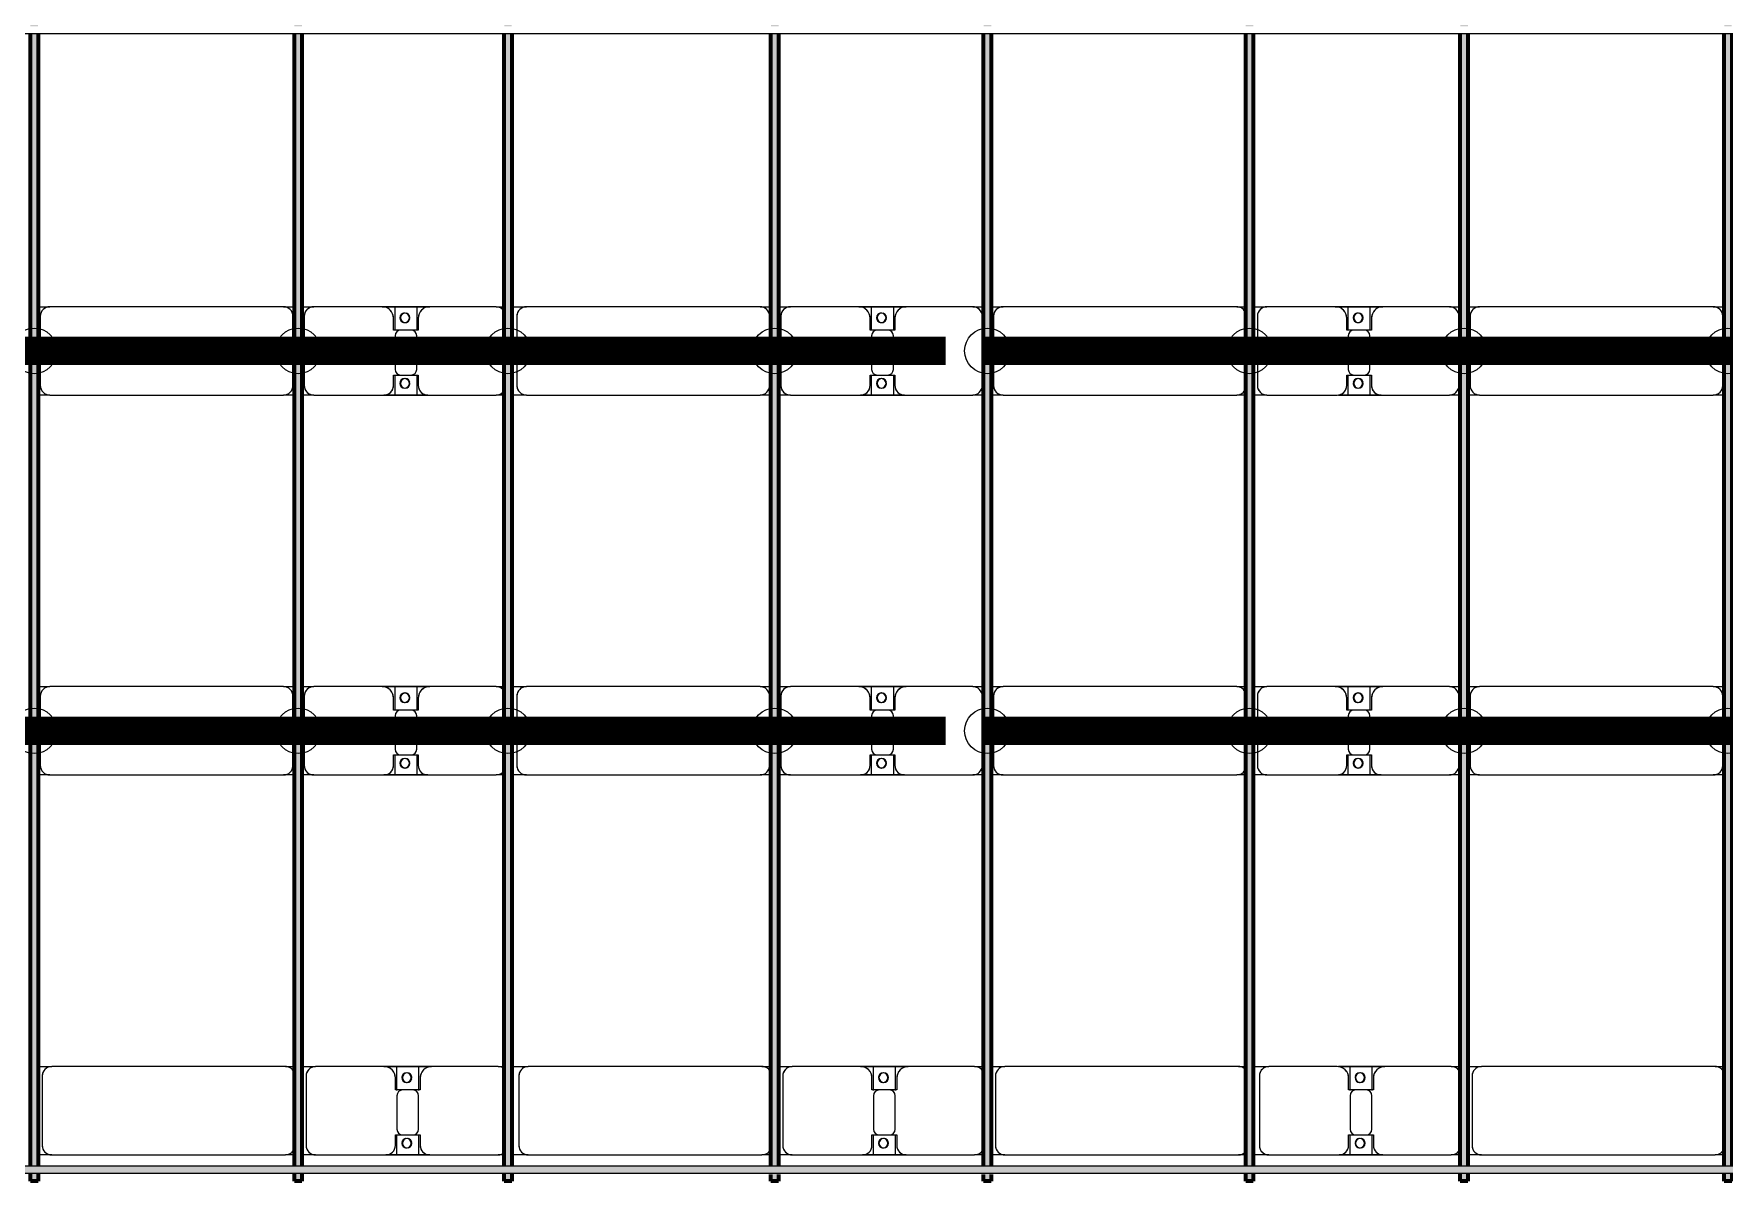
# Model space of a CAD drawing. Header units: millimetres. Extents: x -268744 to 115753, y -96240 to -10461.
# Drawn here: x -91568 to -82665, y -70687 to -64647 of the extents above; entities that cross this region are included whole.
import ezdxf

# ---------------------------------------------------------------- set-up
doc = ezdxf.new("R2010")
doc.units = ezdxf.units.MM
doc.layers.add('A-GENM', color=13, linetype='Continuous', lineweight=9)
doc.layers.add('S-BEAM', color=12, linetype='Continuous', lineweight=9)
doc.layers.add('GC-HOP 40x60 GIA CUONG', color=1, linetype='Continuous')

# ---------------------------------------------------------------- blocks, each defined once
blk = doc.blocks.new('Dầm C52 - Hộp 40x60-104813-KHUNG KẾT CẤU BÈ PIN 1')
at = {"layer": 'S-BEAM', "lineweight": 25}
blk.add_hatch(color=4, dxfattribs=at).paths.add_polyline_path([(-145811, -20), (145811, -20), (145811, 20), (-145811, 20)])
at = {"layer": 'S-BEAM', "color": 4, "lineweight": 25}
for p, q in [((-145811, 20), (145811, 20)), ((145811, -20), (-145811, -20))]:
    blk.add_line(p, q, dxfattribs=at)
blk = doc.blocks.new('Dầm C52 - Hộp 40x60-V24-KHUNG KẾT CẤU BÈ PIN 1')
at = {"layer": 'S-BEAM', "color": 4, "lineweight": 25}
blk.add_line((145811, -20), (-145811, -20), dxfattribs=at)
blk = doc.blocks.new('Dai phao do pin - DẢI PHAO ĐỠ PIN-V55-KHUNG KẾT CẤU BÈ PIN 1')
at = {"layer": 'A-GENM', "color": 7}
for p, q in [((16877.6, 241.6), (16949.7, 241.6)), ((16877.6, 241.6), (16949.7, 241.6)), ((16899.7, 191.6), (16899.7, -173.4)), ((18180.3, 241.6), (16949.7, 241.6)), ((18180.3, 241.6), (18227.6, 241.6)), ((18180.3, 241.6), (18227.6, 241.6)), ((18267.6, 241.6), (18339.7, 241.6)), ((18267.6, 241.6), (18339.7, 241.6)), ((18289.7, 191.6), (18289.7, -173.4)), ((18699.7, 241.6), (18339.7, 241.6)), ((18699.7, 241.6), (18882.2, 241.6)), ((18882.2, 241.6), (18699.7, 241.6)), ((18759.7, 118.2), (18759.7, 181.6)), ((18767.8, 241.6), (18950.3, 241.6)), ((18767.8, 116.2), (18767.8, 241.6)), ((18950.3, 241.6), (18767.8, 241.6)), ((18882.2, 241.6), (18882.2, 116.2)), ((18890.3, 181.6), (18890.3, 118.2)), ((19300.3, 241.6), (18950.3, 241.6)), ((19300.3, 241.6), (19332.6, 241.6)), ((19300.3, 241.6), (19332.6, 241.6)), ((19372.6, 241.6), (19459.7, 241.6)), ((19372.6, 241.6), (19459.7, 241.6)), ((19409.7, 191.6), (19409.7, -173.4)), ((20690.3, 241.6), (19459.7, 241.6)), ((20690.3, 241.6), (20737.6, 241.6)), ((20690.3, 241.6), (20737.6, 241.6)), ((20777.6, 241.6), (20849.7, 241.6)), ((20777.6, 241.6), (20849.7, 241.6)), ((20799.7, 191.6), (20799.7, -173.4)), ((21209.7, 241.6), (20849.7, 241.6)), ((21209.7, 241.6), (21392.2, 241.6)), ((21392.2, 241.6), (21209.7, 241.6)), ((21269.7, 118.2), (21269.7, 181.6)), ((21277.8, 241.6), (21460.3, 241.6)), ((21277.8, 116.2), (21277.8, 241.6)), ((21460.3, 241.6), (21277.8, 241.6)), ((21392.2, 241.6), (21392.2, 116.2)), ((21400.3, 181.6), (21400.3, 118.2)), ((21810.3, 241.6), (21460.3, 241.6)), ((21810.3, 241.6), (21857.6, 241.6)), ((21810.3, 241.6), (21857.6, 241.6)), ((21897.6, 241.6), (21969.7, 241.6)), ((21897.6, 241.6), (21969.7, 241.6)), ((21919.7, 191.6), (21919.7, -173.4)), ((23200.3, 241.6), (21969.7, 241.6)), ((23200.3, 241.6), (23237.6, 241.6)), ((23200.3, 241.6), (23237.6, 241.6)), ((23277.6, 241.6), (23359.7, 241.6)), ((23277.6, 241.6), (23359.7, 241.6)), ((23309.7, 191.6), (23309.7, -173.4)), ((23719.7, 241.6), (23359.7, 241.6)), ((23726.6, 241.6), (23902.2, 241.6)), ((23902.2, 241.6), (23726.6, 241.6)), ((23779.7, 118.2), (23779.7, 181.6)), ((23787.8, 241.6), (23970.3, 241.6)), ((23787.8, 116.2), (23787.8, 241.6)), ((23970.3, 241.6), (23787.8, 241.6)), ((23902.2, 241.6), (23902.2, 116.2)), ((23910.3, 181.6), (23910.3, 118.2)), ((24320.3, 241.6), (23970.3, 241.6)), ((24320.3, 241.6), (24367.6, 241.6)), ((24320.3, 241.6), (24367.6, 241.6)), ((24407.6, 241.6), (24479.7, 241.6)), ((24407.6, 241.6), (24479.7, 241.6)), ((24429.7, 191.6), (24429.7, -173.4)), ((25710.3, 241.6), (24479.7, 241.6)), ((25710.3, 241.6), (25757.6, 241.6)), ((25710.3, 241.6), (25757.6, 241.6)), ((18852.2, 118.2), (18759.7, 118.2)), ((18890.3, 118.2), (18797.8, 118.2)), ((21362.2, 118.2), (21269.7, 118.2)), ((21400.3, 118.2), (21307.8, 118.2)), ((23872.2, 118.2), (23779.7, 118.2)), ((23910.3, 118.2), (23817.8, 118.2)), ((18767.8, 88.2), (18767.8, -88.2)), ((18882.2, -88.2), (18882.2, 88.2)), ((21277.8, 88.2), (21277.8, -88.2)), ((21392.2, -88.2), (21392.2, 88.2)), ((23787.8, 88.2), (23787.8, -88.2)), ((23902.2, -88.2), (23902.2, 88.2)), ((18759.7, -173.4), (18759.7, -118.2)), ((18759.7, -118.2), (18852.2, -118.2)), ((18767.8, -223.4), (18767.8, -116.2)), ((18797.8, -118.2), (18890.3, -118.2)), ((18882.2, -116.2), (18882.2, -223.4)), ((18890.3, -118.2), (18890.3, -173.4)), ((21269.7, -173.4), (21269.7, -118.2)), ((21269.7, -118.2), (21362.2, -118.2)), ((21277.8, -223.4), (21277.8, -116.2)), ((21307.8, -118.2), (21400.3, -118.2)), ((21392.2, -116.2), (21392.2, -223.4)), ((21400.3, -118.2), (21400.3, -173.4)), ((23779.7, -173.4), (23779.7, -118.2)), ((23779.7, -118.2), (23872.2, -118.2)), ((23787.8, -223.4), (23787.8, -116.2)), ((23817.8, -118.2), (23910.3, -118.2)), ((23902.2, -116.2), (23902.2, -223.4)), ((23910.3, -118.2), (23910.3, -173.4)), ((16949.7, -223.4), (16877.6, -223.4)), ((16949.7, -223.4), (16877.6, -223.4)), ((16949.7, -223.4), (18180.3, -223.4)), ((18227.6, -223.4), (18180.3, -223.4)), ((18227.6, -223.4), (18180.3, -223.4)), ((18339.7, -223.4), (18267.6, -223.4)), ((18339.7, -223.4), (18267.6, -223.4)), ((18339.7, -223.4), (18709.7, -223.4)), ((18882.2, -223.4), (18709.7, -223.4)), ((18709.7, -223.4), (18882.2, -223.4)), ((18940.3, -223.4), (18767.8, -223.4)), ((18767.8, -223.4), (18940.3, -223.4)), ((18940.3, -223.4), (19300.3, -223.4)), ((19332.6, -223.4), (19300.3, -223.4)), ((19332.6, -223.4), (19300.3, -223.4)), ((19459.7, -223.4), (19372.6, -223.4)), ((19459.7, -223.4), (19372.6, -223.4)), ((19459.7, -223.4), (20690.3, -223.4)), ((20737.6, -223.4), (20690.3, -223.4)), ((20737.6, -223.4), (20690.3, -223.4)), ((20849.7, -223.4), (20777.6, -223.4)), ((20849.7, -223.4), (20777.6, -223.4)), ((20849.7, -223.4), (21219.7, -223.4)), ((21392.2, -223.4), (21219.7, -223.4)), ((21219.7, -223.4), (21392.2, -223.4)), ((21450.3, -223.4), (21277.8, -223.4)), ((21277.8, -223.4), (21450.3, -223.4)), ((21450.3, -223.4), (21810.3, -223.4)), ((21857.6, -223.4), (21810.3, -223.4)), ((21857.6, -223.4), (21810.3, -223.4)), ((21969.7, -223.4), (21897.6, -223.4)), ((21969.7, -223.4), (21897.6, -223.4)), ((21969.7, -223.4), (23200.3, -223.4)), ((23237.6, -223.4), (23200.3, -223.4)), ((23237.6, -223.4), (23200.3, -223.4)), ((23359.7, -223.4), (23277.6, -223.4)), ((23359.7, -223.4), (23277.6, -223.4)), ((23359.7, -223.4), (23729.7, -223.4)), ((23902.2, -223.4), (23729.7, -223.4)), ((23729.7, -223.4), (23902.2, -223.4)), ((23960.3, -223.4), (23787.8, -223.4)), ((23787.8, -223.4), (23960.3, -223.4)), ((23960.3, -223.4), (24320.3, -223.4)), ((24367.6, -223.4), (24320.3, -223.4)), ((24367.6, -223.4), (24320.3, -223.4)), ((24479.7, -223.4), (24407.6, -223.4)), ((24479.7, -223.4), (24407.6, -223.4)), ((24479.7, -223.4), (25710.3, -223.4)), ((25757.6, -223.4), (25710.3, -223.4)), ((25757.6, -223.4), (25710.3, -223.4))]:
    blk.add_line(p, q, dxfattribs=at)
for centre, radius, start, end in [((16949.7, 191.6), 50, 90, 180), ((16949.7, 191.6), 50, 150, 180), ((16949.7, 191.6), 50, 105, 135), ((18180.3, 191.6), 50, 30, 90), ((18180.3, 191.6), 50, 60, 90), ((18339.7, 191.6), 50, 90, 180), ((18339.7, 191.6), 50, 105, 180), ((18699.7, 181.6), 60, 360, 90), ((18699.7, 181.6), 60, 360, 60), ((18818.6, 183.2), 25, 0, 180), ((18818.6, 183.2), 25, 180, 0), ((18818.6, 183.2), 25, 0, 165), ((18821.4, 183.2), 25, 0, 180), ((18821.4, 183.2), 25, 90, 180), ((18821.4, 183.2), 25, 180, 0), ((18821.4, 183.2), 25, 180, 300), ((18818.6, 183.2), 25, 210, 0), ((18821.4, 183.2), 25, 15, 75), ((18950.3, 181.6), 60, 90, 180), ((18950.3, 181.6), 60, 120, 180), ((19300.3, 191.6), 50, 45, 90), ((19300.3, 191.6), 50, 45, 75), ((19459.7, 191.6), 50, 90, 180), ((19459.7, 191.6), 50, 150, 180), ((19459.7, 191.6), 50, 105, 135), ((20690.3, 191.6), 50, 30, 90), ((20690.3, 191.6), 50, 60, 90), ((20849.7, 191.6), 50, 90, 180), ((20849.7, 191.6), 50, 105, 180), ((21209.7, 181.6), 60, 0, 90), ((21209.7, 181.6), 60, 0, 60), ((21328.6, 183.2), 25, 0, 180), ((21328.6, 183.2), 25, 180, 0), ((21328.6, 183.2), 25, 0, 165), ((21331.4, 183.2), 25, 360, 180), ((21331.4, 183.2), 25, 90, 180), ((21331.4, 183.2), 25, 180, 0), ((21331.4, 183.2), 25, 180, 300), ((21328.6, 183.2), 25, 210, 0), ((21331.4, 183.2), 25, 15, 75), ((21460.3, 181.6), 60, 90, 180), ((21460.3, 181.6), 60, 120, 180), ((21810.3, 191.6), 50, 30, 90), ((21810.3, 191.6), 50, 30, 75), ((21969.7, 191.6), 50, 90, 180), ((21969.7, 191.6), 50, 150, 180), ((21969.7, 191.6), 50, 105, 135), ((23200.3, 191.6), 50, 45, 90), ((23200.3, 191.6), 50, 60, 90), ((23359.7, 191.6), 50, 90, 180), ((23359.7, 191.6), 50, 105, 180), ((23719.7, 181.6), 60, 0, 90), ((23719.7, 181.6), 60, 0, 60), ((23838.6, 183.2), 25, 0, 180), ((23838.6, 183.2), 25, 180, 0), ((23838.6, 183.2), 25, 360, 165), ((23841.4, 183.2), 25, 360, 180), ((23841.4, 183.2), 25, 90, 180), ((23841.4, 183.2), 25, 180, 0), ((23841.4, 183.2), 25, 180, 300), ((23838.6, 183.2), 25, 210, 0), ((23841.4, 183.2), 25, 15, 75), ((23970.3, 181.6), 60, 90, 180), ((23970.3, 181.6), 60, 120, 180), ((24320.3, 191.6), 50, 30, 90), ((24320.3, 191.6), 50, 30, 75), ((24479.7, 191.6), 50, 90, 180), ((24479.7, 191.6), 50, 150, 180), ((24479.7, 191.6), 50, 105, 135), ((25710.3, 191.6), 50, 30, 90), ((25710.3, 191.6), 50, 60, 90), ((18797.8, 88.2), 30, 90, 180), ((18821.4, 183.2), 25, 330, 345), ((18852.2, 88.2), 30, 360, 90), ((21307.8, 88.2), 30, 90, 180), ((21331.4, 183.2), 25, 330, 345), ((21362.2, 88.2), 30, 0, 90), ((23817.8, 88.2), 30, 90, 180), ((23841.4, 183.2), 25, 330, 345), ((23872.2, 88.2), 30, 360, 90), ((18797.8, -88.2), 30, 180, 270), ((18852.2, -88.2), 30, 270, 0), ((21307.8, -88.2), 30, 180, 270), ((21362.2, -88.2), 30, 270, 0), ((23817.8, -88.2), 30, 180, 270), ((23872.2, -88.2), 30, 270, 360), ((16949.7, -173.4), 50, 180, 270), ((16949.7, -173.4), 50, 180, 210), ((18339.7, -173.4), 50, 180, 270), ((18339.7, -173.4), 50, 180, 255), ((18709.7, -173.4), 50, 270, 360), ((18709.7, -173.4), 50, 285, 360), ((18818.6, -161.8), 25, 0, 180), ((18818.6, -161.8), 25, 180, 0), ((18818.6, -161.8), 25, 105, 165), ((18818.6, -161.8), 25, 195, 0), ((18821.4, -161.8), 25, 0, 180), ((18821.4, -161.8), 25, 105, 180), ((18821.4, -161.8), 25, 180, 0), ((18821.4, -161.8), 25, 180, 270), ((18818.6, -161.8), 25, 0, 75), ((18821.4, -161.8), 25, 15, 75), ((18821.4, -161.8), 25, 285, 345), ((18940.3, -173.4), 50, 180, 270), ((18940.3, -173.4), 50, 180, 255), ((19459.7, -173.4), 50, 180, 270), ((19459.7, -173.4), 50, 180, 210), ((20849.7, -173.4), 50, 180, 270), ((20849.7, -173.4), 50, 180, 255), ((21219.7, -173.4), 50, 270, 360), ((21219.7, -173.4), 50, 285, 360), ((21328.6, -161.8), 25, 0, 180), ((21328.6, -161.8), 25, 180, 0), ((21328.6, -161.8), 25, 105, 165), ((21328.6, -161.8), 25, 195, 0), ((21331.4, -161.8), 25, 360, 180), ((21331.4, -161.8), 25, 105, 180), ((21331.4, -161.8), 25, 180, 360), ((21331.4, -161.8), 25, 180, 270), ((21328.6, -161.8), 25, 0, 75), ((21331.4, -161.8), 25, 15, 75), ((21331.4, -161.8), 25, 285, 345), ((21450.3, -173.4), 50, 180, 270), ((21450.3, -173.4), 50, 180, 255), ((21969.7, -173.4), 50, 180, 270), ((21969.7, -173.4), 50, 180, 210), ((23359.7, -173.4), 50, 180, 270), ((23359.7, -173.4), 50, 180, 255), ((23729.7, -173.4), 50, 270, 360), ((23729.7, -173.4), 50, 285, 0), ((23838.6, -161.8), 25, 0, 180), ((23838.6, -161.8), 25, 180, 360), ((23838.6, -161.8), 25, 105, 165), ((23838.6, -161.8), 25, 195, 0), ((23841.4, -161.8), 25, 0, 180), ((23841.4, -161.8), 25, 105, 180), ((23841.4, -161.8), 25, 180, 0), ((23841.4, -161.8), 25, 180, 270), ((23838.6, -161.8), 25, 0, 75), ((23841.4, -161.8), 25, 15, 75), ((23841.4, -161.8), 25, 285, 345), ((23960.3, -173.4), 50, 180, 270), ((23960.3, -173.4), 50, 180, 255), ((24479.7, -173.4), 50, 180, 270), ((24479.7, -173.4), 50, 180, 210), ((16949.7, -173.4), 50, 240, 270), ((18180.3, -173.4), 50, 270, 330), ((18180.3, -173.4), 50, 285, 300), ((19300.3, -173.4), 50, 270, 315), ((19300.3, -173.4), 50, 285, 315), ((19459.7, -173.4), 50, 240, 270), ((20690.3, -173.4), 50, 270, 330), ((21810.3, -173.4), 50, 270, 330), ((21810.3, -173.4), 50, 285, 330), ((21969.7, -173.4), 50, 240, 270), ((23200.3, -173.4), 50, 270, 315), ((23200.3, -173.4), 50, 285, 300), ((24320.3, -173.4), 50, 270, 330), ((24320.3, -173.4), 50, 285, 330), ((24479.7, -173.4), 50, 240, 270), ((25710.3, -173.4), 50, 270, 330), ((25710.3, -173.4), 50, 285, 300)]:
    blk.add_arc(centre, radius, start, end, dxfattribs=at)
blk = doc.blocks.new('Dai phao do pin - DẢI PHAO ĐỠ PIN-V56-KHUNG KẾT CẤU BÈ PIN 1')
at = {"layer": 'A-GENM', "color": 7}
for p, q in [((16887.6, 241.6), (16949.7, 241.6)), ((16887.6, 241.6), (16949.7, 241.6)), ((16899.7, 191.6), (16899.7, -173.4)), ((18180.3, 241.6), (16949.7, 241.6)), ((18180.3, 241.6), (18237.6, 241.6)), ((18180.3, 241.6), (18237.6, 241.6)), ((18230.3, -173.4), (18230.3, 191.6)), ((18277.6, 241.6), (18339.7, 241.6)), ((18277.6, 241.6), (18339.7, 241.6)), ((18289.7, 191.6), (18289.7, -173.4)), ((18699.7, 241.6), (18339.7, 241.6)), ((18699.7, 241.6), (18882.2, 241.6)), ((18882.2, 241.6), (18699.7, 241.6)), ((18759.7, 118.2), (18759.7, 181.6)), ((18767.8, 241.6), (18950.3, 241.6)), ((18767.8, 116.2), (18767.8, 241.6)), ((18950.3, 241.6), (18767.8, 241.6)), ((18882.2, 241.6), (18882.2, 116.2)), ((18890.3, 181.6), (18890.3, 118.2)), ((19300.3, 241.6), (18950.3, 241.6)), ((19300.3, 241.6), (19342.6, 241.6)), ((19300.3, 241.6), (19342.6, 241.6)), ((19382.6, 241.6), (19459.7, 241.6)), ((19382.6, 241.6), (19459.7, 241.6)), ((19409.7, 191.6), (19409.7, -173.4)), ((20690.3, 241.6), (19459.7, 241.6)), ((20690.3, 241.6), (20747.6, 241.6)), ((20690.3, 241.6), (20747.6, 241.6)), ((20740.3, -173.4), (20740.3, 191.6)), ((20787.6, 241.6), (20849.7, 241.6)), ((20787.6, 241.6), (20849.7, 241.6)), ((20799.7, 191.6), (20799.7, -173.4)), ((21209.7, 241.6), (20849.7, 241.6)), ((21209.7, 241.6), (21392.2, 241.6)), ((21392.2, 241.6), (21209.7, 241.6)), ((21269.7, 118.2), (21269.7, 181.6)), ((21277.8, 241.6), (21460.3, 241.6)), ((21277.8, 116.2), (21277.8, 241.6)), ((21460.3, 241.6), (21277.8, 241.6)), ((21392.2, 241.6), (21392.2, 116.2)), ((21400.3, 181.6), (21400.3, 118.2)), ((21810.3, 241.6), (21460.3, 241.6)), ((21810.3, 241.6), (21867.6, 241.6)), ((21810.3, 241.6), (21867.6, 241.6)), ((21860.3, -173.4), (21860.3, 191.6)), ((21907.6, 241.6), (21969.7, 241.6)), ((21907.6, 241.6), (21969.7, 241.6)), ((21919.7, 191.6), (21919.7, -173.4)), ((23200.3, 241.6), (21969.7, 241.6)), ((23200.3, 241.6), (23247.6, 241.6)), ((23200.3, 241.6), (23247.6, 241.6)), ((23287.6, 241.6), (23359.7, 241.6)), ((23287.6, 241.6), (23359.7, 241.6)), ((23309.7, 191.6), (23309.7, -173.4)), ((23719.7, 241.6), (23359.7, 241.6)), ((23719.7, 241.6), (23902.2, 241.6)), ((23902.2, 241.6), (23719.7, 241.6)), ((23779.7, 118.2), (23779.7, 181.6)), ((23787.8, 241.6), (23970.3, 241.6)), ((23787.8, 116.2), (23787.8, 241.6)), ((23970.3, 241.6), (23787.8, 241.6)), ((23902.2, 241.6), (23902.2, 116.2)), ((23910.3, 181.6), (23910.3, 118.2)), ((24320.3, 241.6), (23970.3, 241.6)), ((24320.3, 241.6), (24377.6, 241.6)), ((24320.3, 241.6), (24377.6, 241.6)), ((24370.3, -173.4), (24370.3, 191.6)), ((24417.6, 241.6), (24479.7, 241.6)), ((24417.6, 241.6), (24479.7, 241.6)), ((24429.7, 191.6), (24429.7, -173.4)), ((25710.3, 241.6), (24479.7, 241.6)), ((25710.3, 241.6), (25767.6, 241.6)), ((25710.3, 241.6), (25767.6, 241.6)), ((25760.3, -173.4), (25760.3, 191.6)), ((18852.2, 118.2), (18759.7, 118.2)), ((18890.3, 118.2), (18797.8, 118.2)), ((21362.2, 118.2), (21269.7, 118.2)), ((21400.3, 118.2), (21307.8, 118.2)), ((23872.2, 118.2), (23779.7, 118.2)), ((23910.3, 118.2), (23817.8, 118.2)), ((18767.8, 88.2), (18767.8, -88.2)), ((18882.2, -88.2), (18882.2, 88.2)), ((21277.8, 88.2), (21277.8, -88.2)), ((21392.2, -88.2), (21392.2, 88.2)), ((23787.8, 88.2), (23787.8, -88.2)), ((23902.2, -88.2), (23902.2, 88.2)), ((18759.7, -173.4), (18759.7, -118.2)), ((18759.7, -118.2), (18852.2, -118.2)), ((18767.8, -223.4), (18767.8, -116.2)), ((18797.8, -118.2), (18890.3, -118.2)), ((18882.2, -116.2), (18882.2, -223.4)), ((18890.3, -118.2), (18890.3, -173.4)), ((21269.7, -173.4), (21269.7, -118.2)), ((21269.7, -118.2), (21362.2, -118.2)), ((21277.8, -223.4), (21277.8, -116.2)), ((21307.8, -118.2), (21400.3, -118.2)), ((21392.2, -116.2), (21392.2, -223.4)), ((21400.3, -118.2), (21400.3, -173.4)), ((23779.7, -173.4), (23779.7, -118.2)), ((23779.7, -118.2), (23872.2, -118.2)), ((23787.8, -223.4), (23787.8, -116.2)), ((23817.8, -118.2), (23910.3, -118.2)), ((23902.2, -116.2), (23902.2, -223.4)), ((23910.3, -118.2), (23910.3, -173.4)), ((16949.7, -223.4), (16887.6, -223.4)), ((16949.7, -223.4), (16887.6, -223.4)), ((16949.7, -223.4), (18180.3, -223.4)), ((18237.6, -223.4), (18180.3, -223.4)), ((18237.6, -223.4), (18180.3, -223.4)), ((18339.7, -223.4), (18277.6, -223.4)), ((18339.7, -223.4), (18277.6, -223.4)), ((18339.7, -223.4), (18709.7, -223.4)), ((18882.2, -223.4), (18709.7, -223.4)), ((18709.7, -223.4), (18882.2, -223.4)), ((18940.3, -223.4), (18767.8, -223.4)), ((18767.8, -223.4), (18940.3, -223.4)), ((18940.3, -223.4), (19300.3, -223.4)), ((19342.6, -223.4), (19300.3, -223.4)), ((19342.6, -223.4), (19300.3, -223.4)), ((19459.7, -223.4), (19382.6, -223.4)), ((19459.7, -223.4), (19382.6, -223.4)), ((19459.7, -223.4), (20690.3, -223.4)), ((20747.6, -223.4), (20690.3, -223.4)), ((20747.6, -223.4), (20690.3, -223.4)), ((20849.7, -223.4), (20787.6, -223.4)), ((20849.7, -223.4), (20787.6, -223.4)), ((20849.7, -223.4), (21219.7, -223.4)), ((21392.2, -223.4), (21219.7, -223.4)), ((21219.7, -223.4), (21392.2, -223.4)), ((21450.3, -223.4), (21277.8, -223.4)), ((21277.8, -223.4), (21450.3, -223.4)), ((21450.3, -223.4), (21810.3, -223.4)), ((21867.6, -223.4), (21810.3, -223.4)), ((21867.6, -223.4), (21810.3, -223.4)), ((21969.7, -223.4), (21907.6, -223.4)), ((21969.7, -223.4), (21907.6, -223.4)), ((21969.7, -223.4), (23200.3, -223.4)), ((23247.6, -223.4), (23200.3, -223.4)), ((23247.6, -223.4), (23200.3, -223.4)), ((23359.7, -223.4), (23287.6, -223.4)), ((23359.7, -223.4), (23287.6, -223.4)), ((23359.7, -223.4), (23729.7, -223.4)), ((23902.2, -223.4), (23736.6, -223.4)), ((23736.6, -223.4), (23902.2, -223.4)), ((23960.3, -223.4), (23787.8, -223.4)), ((23787.8, -223.4), (23960.3, -223.4)), ((23960.3, -223.4), (24320.3, -223.4)), ((24377.6, -223.4), (24320.3, -223.4)), ((24377.6, -223.4), (24320.3, -223.4)), ((24479.7, -223.4), (24417.6, -223.4)), ((24479.7, -223.4), (24417.6, -223.4)), ((24479.7, -223.4), (25710.3, -223.4)), ((25767.6, -223.4), (25710.3, -223.4)), ((25767.6, -223.4), (25710.3, -223.4))]:
    blk.add_line(p, q, dxfattribs=at)
for centre, radius, start, end in [((16949.7, 191.6), 50, 90, 180), ((16949.7, 191.6), 50, 150, 180), ((16949.7, 191.6), 50, 105, 135), ((18180.3, 191.6), 50, 0, 90), ((18180.3, 191.6), 50, 60, 90), ((18180.3, 191.6), 50, 15, 30), ((18339.7, 191.6), 50, 90, 180), ((18339.7, 191.6), 50, 105, 180), ((18699.7, 181.6), 60, 360, 90), ((18699.7, 181.6), 60, 360, 60), ((18818.6, 183.2), 25, 0, 180), ((18818.6, 183.2), 25, 180, 0), ((18818.6, 183.2), 25, 0, 165), ((18821.4, 183.2), 25, 0, 180), ((18821.4, 183.2), 25, 90, 180), ((18821.4, 183.2), 25, 180, 0), ((18821.4, 183.2), 25, 180, 300), ((18818.6, 183.2), 25, 210, 0), ((18821.4, 183.2), 25, 15, 75), ((18950.3, 181.6), 60, 90, 180), ((18950.3, 181.6), 60, 120, 180), ((19300.3, 191.6), 50, 30, 90), ((19300.3, 191.6), 50, 30, 75), ((19459.7, 191.6), 50, 90, 180), ((19459.7, 191.6), 50, 150, 180), ((19459.7, 191.6), 50, 105, 135), ((20690.3, 191.6), 50, 0, 90), ((20690.3, 191.6), 50, 60, 90), ((20690.3, 191.6), 50, 15, 30), ((20849.7, 191.6), 50, 90, 180), ((20849.7, 191.6), 50, 105, 180), ((21209.7, 181.6), 60, 0, 90), ((21209.7, 181.6), 60, 0, 60), ((21328.6, 183.2), 25, 0, 180), ((21328.6, 183.2), 25, 180, 0), ((21328.6, 183.2), 25, 0, 165), ((21331.4, 183.2), 25, 360, 180), ((21331.4, 183.2), 25, 90, 180), ((21331.4, 183.2), 25, 180, 0), ((21331.4, 183.2), 25, 180, 300), ((21328.6, 183.2), 25, 210, 0), ((21331.4, 183.2), 25, 15, 75), ((21460.3, 181.6), 60, 90, 180), ((21460.3, 181.6), 60, 120, 180), ((21810.3, 191.6), 50, 0, 90), ((21810.3, 191.6), 50, 0, 75), ((21969.7, 191.6), 50, 90, 180), ((21969.7, 191.6), 50, 165, 180), ((21969.7, 191.6), 50, 105, 135), ((23200.3, 191.6), 50, 30, 90), ((23200.3, 191.6), 50, 60, 90), ((23359.7, 191.6), 50, 90, 180), ((23359.7, 191.6), 50, 105, 180), ((23719.7, 181.6), 60, 0, 90), ((23719.7, 181.6), 60, 0, 60), ((23838.6, 183.2), 25, 0, 180), ((23838.6, 183.2), 25, 180, 0), ((23838.6, 183.2), 25, 360, 165), ((23841.4, 183.2), 25, 360, 180), ((23841.4, 183.2), 25, 90, 180), ((23841.4, 183.2), 25, 180, 0), ((23841.4, 183.2), 25, 180, 300), ((23838.6, 183.2), 25, 210, 0), ((23841.4, 183.2), 25, 15, 75), ((23970.3, 181.6), 60, 90, 180), ((23970.3, 181.6), 60, 120, 180), ((24320.3, 191.6), 50, 360, 90), ((24320.3, 191.6), 50, 360, 75), ((24479.7, 191.6), 50, 90, 180), ((24479.7, 191.6), 50, 150, 180), ((24479.7, 191.6), 50, 105, 135), ((25710.3, 191.6), 50, 0, 90), ((25710.3, 191.6), 50, 60, 90), ((25710.3, 191.6), 50, 15, 30), ((18797.8, 88.2), 30, 90, 180), ((18821.4, 183.2), 25, 330, 345), ((18852.2, 88.2), 30, 360, 90), ((21307.8, 88.2), 30, 90, 180), ((21331.4, 183.2), 25, 330, 345), ((21362.2, 88.2), 30, 0, 90), ((23817.8, 88.2), 30, 90, 180), ((23841.4, 183.2), 25, 330, 345), ((23872.2, 88.2), 30, 360, 90), ((18797.8, -88.2), 30, 180, 270), ((18852.2, -88.2), 30, 270, 0), ((21307.8, -88.2), 30, 180, 270), ((21362.2, -88.2), 30, 270, 0), ((23817.8, -88.2), 30, 180, 270), ((23872.2, -88.2), 30, 270, 360), ((16949.7, -173.4), 50, 180, 270), ((16949.7, -173.4), 50, 180, 210), ((18180.3, -173.4), 50, 270, 0), ((18180.3, -173.4), 50, 330, 360), ((18339.7, -173.4), 50, 180, 270), ((18339.7, -173.4), 50, 180, 255), ((18709.7, -173.4), 50, 270, 360), ((18709.7, -173.4), 50, 285, 360), ((18818.6, -161.8), 25, 0, 180), ((18818.6, -161.8), 25, 180, 0), ((18818.6, -161.8), 25, 105, 165), ((18818.6, -161.8), 25, 195, 0), ((18821.4, -161.8), 25, 0, 180), ((18821.4, -161.8), 25, 105, 180), ((18821.4, -161.8), 25, 180, 0), ((18821.4, -161.8), 25, 180, 270), ((18818.6, -161.8), 25, 0, 75), ((18821.4, -161.8), 25, 15, 75), ((18821.4, -161.8), 25, 285, 345), ((18940.3, -173.4), 50, 180, 270), ((18940.3, -173.4), 50, 180, 255), ((19459.7, -173.4), 50, 180, 270), ((19459.7, -173.4), 50, 180, 210), ((20690.3, -173.4), 50, 270, 0), ((20690.3, -173.4), 50, 330, 0), ((20849.7, -173.4), 50, 180, 270), ((20849.7, -173.4), 50, 180, 255), ((21219.7, -173.4), 50, 270, 360), ((21219.7, -173.4), 50, 285, 360), ((21328.6, -161.8), 25, 0, 180), ((21328.6, -161.8), 25, 180, 0), ((21328.6, -161.8), 25, 105, 165), ((21328.6, -161.8), 25, 195, 0), ((21331.4, -161.8), 25, 360, 180), ((21331.4, -161.8), 25, 105, 180), ((21331.4, -161.8), 25, 180, 360), ((21331.4, -161.8), 25, 180, 270), ((21328.6, -161.8), 25, 0, 75), ((21331.4, -161.8), 25, 15, 75), ((21331.4, -161.8), 25, 285, 345), ((21450.3, -173.4), 50, 180, 270), ((21450.3, -173.4), 50, 180, 255), ((21810.3, -173.4), 50, 270, 0), ((21810.3, -173.4), 50, 285, 0), ((21969.7, -173.4), 50, 180, 270), ((21969.7, -173.4), 50, 180, 210), ((23359.7, -173.4), 50, 180, 270), ((23359.7, -173.4), 50, 180, 255), ((23729.7, -173.4), 50, 270, 360), ((23729.7, -173.4), 50, 285, 0), ((23838.6, -161.8), 25, 0, 180), ((23838.6, -161.8), 25, 180, 360), ((23838.6, -161.8), 25, 105, 165), ((23838.6, -161.8), 25, 195, 0), ((23841.4, -161.8), 25, 0, 180), ((23841.4, -161.8), 25, 105, 180), ((23841.4, -161.8), 25, 180, 0), ((23841.4, -161.8), 25, 180, 270), ((23838.6, -161.8), 25, 0, 75), ((23841.4, -161.8), 25, 15, 75), ((23841.4, -161.8), 25, 285, 345), ((23960.3, -173.4), 50, 180, 270), ((23960.3, -173.4), 50, 180, 255), ((24320.3, -173.4), 50, 270, 360), ((24320.3, -173.4), 50, 285, 360), ((24479.7, -173.4), 50, 180, 270), ((24479.7, -173.4), 50, 180, 210), ((25710.3, -173.4), 50, 270, 360), ((25710.3, -173.4), 50, 330, 360), ((16949.7, -173.4), 50, 240, 270), ((18180.3, -173.4), 50, 285, 300), ((19300.3, -173.4), 50, 270, 330), ((19300.3, -173.4), 50, 285, 330), ((19459.7, -173.4), 50, 240, 270), ((20690.3, -173.4), 50, 285, 299.59969), ((21969.7, -173.4), 50, 240, 270), ((23200.3, -173.4), 50, 270, 330), ((23200.3, -173.4), 50, 285, 300), ((24479.7, -173.4), 50, 240, 270), ((25710.3, -173.4), 50, 285, 300)]:
    blk.add_arc(centre, radius, start, end, dxfattribs=at)
blk = doc.blocks.new('Dai phao do pin - DẢI PHAO ĐỠ PIN-V57-KHUNG KẾT CẤU BÈ PIN 1')
at = {"layer": 'A-GENM', "color": 7}
for p, q in [((16887.6, 241.6), (16949.7, 241.6)), ((16887.6, 241.6), (16949.7, 241.6)), ((16899.7, 191.6), (16899.7, -173.4)), ((18180.3, 241.6), (16949.7, 241.6)), ((18180.3, 241.6), (18237.6, 241.6)), ((18180.3, 241.6), (18237.6, 241.6)), ((18230.3, -173.4), (18230.3, 191.6)), ((18277.6, 241.6), (18339.7, 241.6)), ((18277.6, 241.6), (18339.7, 241.6)), ((18289.7, 191.6), (18289.7, -173.4)), ((18699.7, 241.6), (18339.7, 241.6)), ((18699.7, 241.6), (18882.2, 241.6)), ((18882.2, 241.6), (18699.7, 241.6)), ((18759.7, 118.2), (18759.7, 181.6)), ((18767.8, 241.6), (18950.3, 241.6)), ((18767.8, 116.2), (18767.8, 241.6)), ((18950.3, 241.6), (18767.8, 241.6)), ((18882.2, 241.6), (18882.2, 116.2)), ((18890.3, 181.6), (18890.3, 118.2)), ((19300.3, 241.6), (18950.3, 241.6)), ((19300.3, 241.6), (19342.6, 241.6)), ((19300.3, 241.6), (19342.6, 241.6)), ((19382.6, 241.6), (19459.7, 241.6)), ((19382.6, 241.6), (19459.7, 241.6)), ((19409.7, 191.6), (19409.7, -173.4)), ((20690.3, 241.6), (19459.7, 241.6)), ((20690.3, 241.6), (20747.6, 241.6)), ((20690.3, 241.6), (20747.6, 241.6)), ((20740.3, -173.4), (20740.3, 191.6)), ((20787.6, 241.6), (20849.7, 241.6)), ((20787.6, 241.6), (20849.7, 241.6)), ((20799.7, 191.6), (20799.7, -173.4)), ((21209.7, 241.6), (20849.7, 241.6)), ((21209.7, 241.6), (21392.2, 241.6)), ((21392.2, 241.6), (21209.7, 241.6)), ((21269.7, 118.2), (21269.7, 181.6)), ((21277.8, 241.6), (21460.3, 241.6)), ((21277.8, 116.2), (21277.8, 241.6)), ((21460.3, 241.6), (21277.8, 241.6)), ((21392.2, 241.6), (21392.2, 116.2)), ((21400.3, 181.6), (21400.3, 118.2)), ((21810.3, 241.6), (21460.3, 241.6)), ((21810.3, 241.6), (21867.6, 241.6)), ((21810.3, 241.6), (21867.6, 241.6)), ((21860.3, -173.4), (21860.3, 191.6)), ((21907.6, 241.6), (21969.7, 241.6)), ((21907.6, 241.6), (21969.7, 241.6)), ((21919.7, 191.6), (21919.7, -173.4)), ((23200.3, 241.6), (21969.7, 241.6)), ((23200.3, 241.6), (23247.6, 241.6)), ((23200.3, 241.6), (23247.6, 241.6)), ((23287.6, 241.6), (23359.7, 241.6)), ((23287.6, 241.6), (23359.7, 241.6)), ((23309.7, 191.6), (23309.7, -173.4)), ((23719.7, 241.6), (23359.7, 241.6)), ((23719.7, 241.6), (23902.2, 241.6)), ((23902.2, 241.6), (23719.7, 241.6)), ((23779.7, 118.2), (23779.7, 181.6)), ((23787.8, 241.6), (23970.3, 241.6)), ((23787.8, 116.2), (23787.8, 241.6)), ((23970.3, 241.6), (23787.8, 241.6)), ((23902.2, 241.6), (23902.2, 116.2)), ((23910.3, 181.6), (23910.3, 118.2)), ((24320.3, 241.6), (23970.3, 241.6)), ((24320.3, 241.6), (24377.6, 241.6)), ((24320.3, 241.6), (24377.6, 241.6)), ((24370.3, -173.4), (24370.3, 191.6)), ((24417.6, 241.6), (24479.7, 241.6)), ((24417.6, 241.6), (24479.7, 241.6)), ((24429.7, 191.6), (24429.7, -173.4)), ((25710.3, 241.6), (24479.7, 241.6)), ((25710.3, 241.6), (25767.6, 241.6)), ((25710.3, 241.6), (25767.6, 241.6)), ((25760.3, -173.4), (25760.3, 191.6)), ((18852.2, 118.2), (18759.7, 118.2)), ((18890.3, 118.2), (18797.8, 118.2)), ((21362.2, 118.2), (21269.7, 118.2)), ((21400.3, 118.2), (21307.8, 118.2)), ((23872.2, 118.2), (23779.7, 118.2)), ((23910.3, 118.2), (23817.8, 118.2)), ((18767.8, 88.2), (18767.8, -88.2)), ((18882.2, -88.2), (18882.2, 88.2)), ((21277.8, 88.2), (21277.8, -88.2)), ((21392.2, -88.2), (21392.2, 88.2)), ((23787.8, 88.2), (23787.8, -88.2)), ((23902.2, -88.2), (23902.2, 88.2)), ((18759.7, -173.4), (18759.7, -118.2)), ((18759.7, -118.2), (18852.2, -118.2)), ((18767.8, -223.4), (18767.8, -116.2)), ((18797.8, -118.2), (18890.3, -118.2)), ((18882.2, -116.2), (18882.2, -223.4)), ((18890.3, -118.2), (18890.3, -173.4)), ((21269.7, -173.4), (21269.7, -118.2)), ((21269.7, -118.2), (21362.2, -118.2)), ((21277.8, -223.4), (21277.8, -116.2)), ((21307.8, -118.2), (21400.3, -118.2)), ((21392.2, -116.2), (21392.2, -223.4)), ((21400.3, -118.2), (21400.3, -173.4)), ((23779.7, -173.4), (23779.7, -118.2)), ((23779.7, -118.2), (23872.2, -118.2)), ((23787.8, -223.4), (23787.8, -116.2)), ((23817.8, -118.2), (23910.3, -118.2)), ((23902.2, -116.2), (23902.2, -223.4)), ((23910.3, -118.2), (23910.3, -173.4)), ((16949.7, -223.4), (16887.6, -223.4)), ((16949.7, -223.4), (16887.6, -223.4)), ((16949.7, -223.4), (18180.3, -223.4)), ((18237.6, -223.4), (18180.3, -223.4)), ((18237.6, -223.4), (18180.3, -223.4)), ((18339.7, -223.4), (18277.6, -223.4)), ((18339.7, -223.4), (18277.6, -223.4)), ((18339.7, -223.4), (18709.7, -223.4)), ((18882.2, -223.4), (18709.7, -223.4)), ((18709.7, -223.4), (18882.2, -223.4)), ((18940.3, -223.4), (18767.8, -223.4)), ((18767.8, -223.4), (18940.3, -223.4)), ((18940.3, -223.4), (19300.3, -223.4)), ((19342.6, -223.4), (19300.3, -223.4)), ((19342.6, -223.4), (19300.3, -223.4)), ((19459.7, -223.4), (19382.6, -223.4)), ((19459.7, -223.4), (19382.6, -223.4)), ((19459.7, -223.4), (20690.3, -223.4)), ((20747.6, -223.4), (20690.3, -223.4)), ((20747.6, -223.4), (20690.3, -223.4)), ((20849.7, -223.4), (20787.6, -223.4)), ((20849.7, -223.4), (20787.6, -223.4)), ((20849.7, -223.4), (21219.7, -223.4)), ((21392.2, -223.4), (21219.7, -223.4)), ((21219.7, -223.4), (21392.2, -223.4)), ((21450.3, -223.4), (21277.8, -223.4)), ((21277.8, -223.4), (21450.3, -223.4)), ((21450.3, -223.4), (21810.3, -223.4)), ((21867.6, -223.4), (21810.3, -223.4)), ((21867.6, -223.4), (21810.3, -223.4)), ((21969.7, -223.4), (21907.6, -223.4)), ((21969.7, -223.4), (21907.6, -223.4)), ((21969.7, -223.4), (23200.3, -223.4)), ((23247.6, -223.4), (23200.3, -223.4)), ((23247.6, -223.4), (23200.3, -223.4)), ((23359.7, -223.4), (23287.6, -223.4)), ((23359.7, -223.4), (23287.6, -223.4)), ((23359.7, -223.4), (23729.7, -223.4)), ((23902.2, -223.4), (23736.6, -223.4)), ((23736.6, -223.4), (23902.2, -223.4)), ((23960.3, -223.4), (23787.8, -223.4)), ((23787.8, -223.4), (23960.3, -223.4)), ((23960.3, -223.4), (24320.3, -223.4)), ((24377.6, -223.4), (24320.3, -223.4)), ((24377.6, -223.4), (24320.3, -223.4)), ((24479.7, -223.4), (24417.6, -223.4)), ((24479.7, -223.4), (24417.6, -223.4)), ((24479.7, -223.4), (25710.3, -223.4)), ((25767.6, -223.4), (25710.3, -223.4)), ((25767.6, -223.4), (25710.3, -223.4))]:
    blk.add_line(p, q, dxfattribs=at)
for centre, radius, start, end in [((16949.7, 191.6), 50, 90, 180), ((16949.7, 191.6), 50, 150, 180), ((16949.7, 191.6), 50, 105, 135), ((18180.3, 191.6), 50, 0, 90), ((18180.3, 191.6), 50, 60, 90), ((18180.3, 191.6), 50, 15, 30), ((18339.7, 191.6), 50, 90, 180), ((18339.7, 191.6), 50, 105, 180), ((18699.7, 181.6), 60, 360, 90), ((18699.7, 181.6), 60, 360, 60), ((18818.6, 183.2), 25, 0, 180), ((18818.6, 183.2), 25, 180, 0), ((18818.6, 183.2), 25, 0, 165), ((18821.4, 183.2), 25, 0, 180), ((18821.4, 183.2), 25, 90, 180), ((18821.4, 183.2), 25, 180, 0), ((18821.4, 183.2), 25, 180, 300), ((18818.6, 183.2), 25, 210, 0), ((18821.4, 183.2), 25, 15, 75), ((18950.3, 181.6), 60, 90, 180), ((18950.3, 181.6), 60, 120, 180), ((19300.3, 191.6), 50, 30, 90), ((19300.3, 191.6), 50, 30, 75), ((19459.7, 191.6), 50, 90, 180), ((19459.7, 191.6), 50, 150, 180), ((19459.7, 191.6), 50, 105, 135), ((20690.3, 191.6), 50, 0, 90), ((20690.3, 191.6), 50, 60, 90), ((20690.3, 191.6), 50, 15, 30), ((20849.7, 191.6), 50, 90, 180), ((20849.7, 191.6), 50, 105, 180), ((21209.7, 181.6), 60, 0, 90), ((21209.7, 181.6), 60, 0, 60), ((21328.6, 183.2), 25, 0, 180), ((21328.6, 183.2), 25, 180, 0), ((21328.6, 183.2), 25, 0, 165), ((21331.4, 183.2), 25, 360, 180), ((21331.4, 183.2), 25, 90, 180), ((21331.4, 183.2), 25, 180, 0), ((21331.4, 183.2), 25, 180, 300), ((21328.6, 183.2), 25, 210, 0), ((21331.4, 183.2), 25, 15, 75), ((21460.3, 181.6), 60, 90, 180), ((21460.3, 181.6), 60, 120, 180), ((21810.3, 191.6), 50, 0, 90), ((21810.3, 191.6), 50, 0, 75), ((21969.7, 191.6), 50, 90, 180), ((21969.7, 191.6), 50, 165, 180), ((21969.7, 191.6), 50, 105, 135), ((23200.3, 191.6), 50, 30, 90), ((23200.3, 191.6), 50, 60, 90), ((23359.7, 191.6), 50, 90, 180), ((23359.7, 191.6), 50, 105, 180), ((23719.7, 181.6), 60, 0, 90), ((23719.7, 181.6), 60, 0, 60), ((23838.6, 183.2), 25, 0, 180), ((23838.6, 183.2), 25, 180, 0), ((23838.6, 183.2), 25, 360, 165), ((23841.4, 183.2), 25, 360, 180), ((23841.4, 183.2), 25, 90, 180), ((23841.4, 183.2), 25, 180, 0), ((23841.4, 183.2), 25, 180, 300), ((23838.6, 183.2), 25, 210, 0), ((23841.4, 183.2), 25, 15, 75), ((23970.3, 181.6), 60, 90, 180), ((23970.3, 181.6), 60, 120, 180), ((24320.3, 191.6), 50, 360, 90), ((24320.3, 191.6), 50, 360, 75), ((24479.7, 191.6), 50, 90, 180), ((24479.7, 191.6), 50, 150, 180), ((24479.7, 191.6), 50, 105, 135), ((25710.3, 191.6), 50, 0, 90), ((25710.3, 191.6), 50, 60, 90), ((25710.3, 191.6), 50, 15, 30), ((18797.8, 88.2), 30, 90, 180), ((18821.4, 183.2), 25, 330, 345), ((18852.2, 88.2), 30, 360, 90), ((21307.8, 88.2), 30, 90, 180), ((21331.4, 183.2), 25, 330, 345), ((21362.2, 88.2), 30, 0, 90), ((23817.8, 88.2), 30, 90, 180), ((23841.4, 183.2), 25, 330, 345), ((23872.2, 88.2), 30, 360, 90), ((18797.8, -88.2), 30, 180, 270), ((18852.2, -88.2), 30, 270, 0), ((21307.8, -88.2), 30, 180, 270), ((21362.2, -88.2), 30, 270, 0), ((23817.8, -88.2), 30, 180, 270), ((23872.2, -88.2), 30, 270, 360), ((16949.7, -173.4), 50, 180, 270), ((16949.7, -173.4), 50, 180, 210), ((18180.3, -173.4), 50, 270, 0), ((18180.3, -173.4), 50, 330, 360), ((18339.7, -173.4), 50, 180, 270), ((18339.7, -173.4), 50, 180, 255), ((18709.7, -173.4), 50, 270, 360), ((18709.7, -173.4), 50, 285, 360), ((18818.6, -161.8), 25, 0, 180), ((18818.6, -161.8), 25, 180, 0), ((18818.6, -161.8), 25, 105, 165), ((18818.6, -161.8), 25, 195, 0), ((18821.4, -161.8), 25, 0, 180), ((18821.4, -161.8), 25, 105, 180), ((18821.4, -161.8), 25, 180, 0), ((18821.4, -161.8), 25, 180, 270), ((18818.6, -161.8), 25, 0, 75), ((18821.4, -161.8), 25, 15, 75), ((18821.4, -161.8), 25, 285, 345), ((18940.3, -173.4), 50, 180, 270), ((18940.3, -173.4), 50, 180, 255), ((19459.7, -173.4), 50, 180, 270), ((19459.7, -173.4), 50, 180, 210), ((20690.3, -173.4), 50, 270, 0), ((20690.3, -173.4), 50, 330, 0), ((20849.7, -173.4), 50, 180, 270), ((20849.7, -173.4), 50, 180, 255), ((21219.7, -173.4), 50, 270, 360), ((21219.7, -173.4), 50, 285, 360), ((21328.6, -161.8), 25, 0, 180), ((21328.6, -161.8), 25, 180, 0), ((21328.6, -161.8), 25, 105, 165), ((21328.6, -161.8), 25, 195, 0), ((21331.4, -161.8), 25, 360, 180), ((21331.4, -161.8), 25, 105, 180), ((21331.4, -161.8), 25, 180, 360), ((21331.4, -161.8), 25, 180, 270), ((21328.6, -161.8), 25, 0, 75), ((21331.4, -161.8), 25, 15, 75), ((21331.4, -161.8), 25, 285, 345), ((21450.3, -173.4), 50, 180, 270), ((21450.3, -173.4), 50, 180, 255), ((21810.3, -173.4), 50, 270, 0), ((21810.3, -173.4), 50, 285, 0), ((21969.7, -173.4), 50, 180, 270), ((21969.7, -173.4), 50, 180, 210), ((23359.7, -173.4), 50, 180, 270), ((23359.7, -173.4), 50, 180, 255), ((23729.7, -173.4), 50, 270, 360), ((23729.7, -173.4), 50, 285, 0), ((23838.6, -161.8), 25, 0, 180), ((23838.6, -161.8), 25, 180, 360), ((23838.6, -161.8), 25, 105, 165), ((23838.6, -161.8), 25, 195, 0), ((23841.4, -161.8), 25, 0, 180), ((23841.4, -161.8), 25, 105, 180), ((23841.4, -161.8), 25, 180, 0), ((23841.4, -161.8), 25, 180, 270), ((23838.6, -161.8), 25, 0, 75), ((23841.4, -161.8), 25, 15, 75), ((23841.4, -161.8), 25, 285, 345), ((23960.3, -173.4), 50, 180, 270), ((23960.3, -173.4), 50, 180, 255), ((24320.3, -173.4), 50, 270, 360), ((24320.3, -173.4), 50, 285, 360), ((24479.7, -173.4), 50, 180, 270), ((24479.7, -173.4), 50, 180, 210), ((25710.3, -173.4), 50, 270, 360), ((25710.3, -173.4), 50, 330, 360), ((16949.7, -173.4), 50, 240, 270), ((18180.3, -173.4), 50, 285, 300), ((19300.3, -173.4), 50, 270, 330), ((19300.3, -173.4), 50, 285, 330), ((19459.7, -173.4), 50, 240, 270), ((20690.3, -173.4), 50, 285, 299.59969), ((21969.7, -173.4), 50, 240, 270), ((23200.3, -173.4), 50, 270, 330), ((23200.3, -173.4), 50, 285, 300), ((24479.7, -173.4), 50, 240, 270), ((25710.3, -173.4), 50, 285, 300)]:
    blk.add_arc(centre, radius, start, end, dxfattribs=at)
blk = doc.blocks.new('Dầm C52 - Dầm C52-V2-KHUNG KẾT CẤU BÈ PIN 1')
at = {"layer": 'S-BEAM', "lineweight": 140}
h = blk.add_hatch(color=1, dxfattribs=at)
h.paths.add_polyline_path([(-25480.9, 20), (-25480.9, -20), (-25440.9, -20), (-25440.9, 20)])
h.paths.add_polyline_path([(-25400.9, 20), (-25400.9, -20), (-19440.9, -20), (-19443, 20), (-24983.5, 20)])
h.paths.add_polyline_path([(-19400.9, 20), (-19400.9, -20), (-13440.9, -20), (-13440.9, 20), (-18519.6, 20)])
h.paths.add_polyline_path([(-13400.9, -20), (-7440.9, -20), (-7440.9, 20), (-13400.9, 20)])
h.paths.add_polyline_path([(-7400.9, 20), (-7400.9, -20), (-1440.9, -20), (-1440.9, 20), (-6515.3, 20)])
h.paths.add_polyline_path([(-1400.9, 20), (-1400.9, -20), (4559.1, -20), (4559.1, 20), (-974.9, 20)])
h.paths.add_polyline_path([(4599.1, -20), (10559.1, -20), (10559.1, 20), (4599.1, 20)])
h.paths.add_polyline_path([(10599.1, -20), (16559.1, -20), (16559.1, 20), (10599.1, 20)])
h.paths.add_polyline_path([(16599.1, 20), (16599.1, -20), (22559.1, -20), (22559.1, 20), (17493.2, 20)])
h.paths.add_polyline_path([(22599.1, 20), (22599.1, -20), (25259.1, -20), (25259.1, 20), (23033.7, 20)])
h.paths.add_polyline_path([(25299.1, -20), (25480.9, -20), (25480.9, 20), (25299.1, 20)])
at = {"layer": 'S-BEAM', "color": 1, "lineweight": 140}
for p, q in [((-25480.9, -20), (-25480.9, 20)), ((-25480.9, 20), (-25440.9, 20)), ((-25400.9, 20), (-19443, 20)), ((-25440.9, -20), (-25480.9, -20)), ((-19443, -20), (-25400.9, -20))]:
    blk.add_line(p, q, dxfattribs=at)
blk = doc.blocks.new('Dầm C52 - Dầm C52-102503-KHUNG KẾT CẤU BÈ PIN 1')
at = {"layer": 'S-BEAM', "lineweight": 140}
h = blk.add_hatch(color=1, dxfattribs=at)
h.paths.add_polyline_path([(-25480.9, 20), (-25480.9, -20), (-25440.9, -20), (-25440.9, 20)])
h.paths.add_polyline_path([(-25400.9, 20), (-25400.9, -20), (-19440.9, -20), (-19443, 20), (-24983.5, 20)])
h.paths.add_polyline_path([(-19400.9, 20), (-19400.9, -20), (-13440.9, -20), (-13440.9, 20), (-17596.2, 20)])
h.paths.add_polyline_path([(-13400.9, -20), (-7440.9, -20), (-7440.9, 20), (-13400.9, 20)])
h.paths.add_polyline_path([(-7400.9, -20), (-1440.9, -20), (-1440.9, 20), (-7400.9, 20)])
h.paths.add_polyline_path([(-1400.9, -20), (4559.1, -20), (4559.1, 20), (-1400.9, 20)])
h.paths.add_polyline_path([(4599.1, -20), (10559.1, -20), (10559.1, 20), (4599.1, 20)])
h.paths.add_polyline_path([(10599.1, 20), (10599.1, -20), (16559.1, -20), (16559.1, 20), (11952.8, 20)])
h.paths.add_polyline_path([(16599.1, -20), (22559.1, -20), (22559.1, 20), (16599.1, 20)])
h.paths.add_polyline_path([(22599.1, -20), (25259.1, -20), (25259.1, 20), (22599.1, 20)])
h.paths.add_polyline_path([(25299.1, -20), (25441.8, -20), (25441.8, 20), (25299.1, 20)])
at = {"layer": 'S-BEAM', "color": 1, "lineweight": 140}
for p, q in [((-25480.9, -20), (-25480.9, 20)), ((-25480.9, 20), (-25440.9, 20)), ((-25400.9, 20), (-19443, 20)), ((-25440.9, -20), (-25480.9, -20)), ((-19443, -20), (-25400.9, -20))]:
    blk.add_line(p, q, dxfattribs=at)
blk = doc.blocks.new('Dầm C52 - Dầm C52-V19-KHUNG KẾT CẤU BÈ PIN 1')
at = {"layer": 'S-BEAM', "lineweight": 140}
h = blk.add_hatch(color=1, dxfattribs=at)
h.paths.add_polyline_path([(-25480.9, 20), (-25480.9, -20), (-25440.9, -20), (-25445.2, 20)])
h.paths.add_polyline_path([(-25400.9, -20), (-19440.9, -20), (-19443, 20), (-25400.9, 20)])
h.paths.add_polyline_path([(-19400.9, -20), (-13440.9, -20), (-13440.9, 20), (-19400.9, 20)])
h.paths.add_polyline_path([(-13400.9, -20), (-7440.9, -20), (-7440.9, 20), (-13400.9, 20)])
h.paths.add_polyline_path([(-7400.9, -20), (-1440.9, -20), (-1440.9, 20), (-7400.9, 20)])
h.paths.add_polyline_path([(-1400.9, -20), (4559.1, -20), (4559.1, 20), (-1400.9, 20)])
h.paths.add_polyline_path([(4599.1, -20), (10559.1, -20), (10559.1, 20), (4599.1, 20)])
h.paths.add_polyline_path([(10599.1, -20), (16559.1, -20), (16559.1, 20), (10599.1, 20)])
h.paths.add_polyline_path([(16599.1, -20), (22559.1, -20), (22559.1, 20), (16599.1, 20)])
h.paths.add_polyline_path([(22599.1, -20), (25259.1, -20), (25259.1, 20), (22599.1, 20)])
h.paths.add_polyline_path([(25299.1, 20), (25299.1, -20), (25441.8, -20), (25441.8, 20)])
at = {"layer": 'S-BEAM', "color": 1, "lineweight": 140}
for p, q in [((-25480.9, -20), (-25480.9, 20)), ((-25480.9, 20), (-25445.2, 20)), ((-25400.9, 20), (-19443, 20)), ((-25445.2, -20), (-25480.9, -20)), ((-19443, -20), (-25400.9, -20))]:
    blk.add_line(p, q, dxfattribs=at)
blk = doc.blocks.new('Dầm C52 - Dầm C52-V1-KHUNG KẾT CẤU BÈ PIN 1')
at = {"layer": 'S-BEAM', "lineweight": 140}
h = blk.add_hatch(color=1, dxfattribs=at)
h.paths.add_polyline_path([(-25480.9, 20), (-25480.9, -20), (-25440.9, -20), (-25445.2, 20)])
h.paths.add_polyline_path([(-25400.9, -20), (-19440.9, -20), (-19443, 20), (-25400.9, 20)])
h.paths.add_polyline_path([(-19400.9, 20), (-19400.9, -20), (-13440.9, -20), (-13440.9, 20), (-18981.3, 20)])
h.paths.add_polyline_path([(-13400.9, -20), (-7440.9, -20), (-7440.9, 20), (-13400.9, 20)])
h.paths.add_polyline_path([(-7400.9, 20), (-7400.9, -20), (-1440.9, -20), (-1440.9, 20), (-6977, 20)])
h.paths.add_polyline_path([(-1400.9, -20), (4559.1, -20), (4559.1, 20), (-1400.9, 20)])
h.paths.add_polyline_path([(4599.1, 20), (4599.1, -20), (10559.1, -20), (10559.1, 20), (5027.2, 20)])
h.paths.add_polyline_path([(10599.1, -20), (16559.1, -20), (16559.1, 20), (10599.1, 20)])
h.paths.add_polyline_path([(16599.1, 20), (16599.1, -20), (22559.1, -20), (22559.1, 20), (17031.5, 20)])
h.paths.add_polyline_path([(22599.1, -20), (25259.1, -20), (25259.1, 20), (22599.1, 20)])
h.paths.add_polyline_path([(25299.1, -20), (25480.9, -20), (25480.9, 20), (25299.1, 20)])
at = {"layer": 'S-BEAM', "color": 1, "lineweight": 140}
for p, q in [((-25480.9, -20), (-25480.9, 20)), ((-25480.9, 20), (-25445.2, 20)), ((-25400.9, 20), (-19443, 20)), ((-25445.2, -20), (-25480.9, -20)), ((-19443, -20), (-25400.9, -20))]:
    blk.add_line(p, q, dxfattribs=at)
blk = doc.blocks.new('be pin 1_rvt-1-KHUNG KẾT CẤU BÈ PIN 1')
at = {"layer": 'A-GENM', "lineweight": 9}
for name, p in [('Dai phao do pin - DẢI PHAO ĐỠ PIN-V57-KHUNG KẾT CẤU BÈ PIN 1', (-108433.1, -66324.7)), ('Dai phao do pin - DẢI PHAO ĐỠ PIN-V56-KHUNG KẾT CẤU BÈ PIN 1', (-108433.1, -68324.7)), ('Dai phao do pin - DẢI PHAO ĐỠ PIN-V55-KHUNG KẾT CẤU BÈ PIN 1', (-108423.1, -70324.7))]:
    blk.add_blockref(name, p, dxfattribs=at)
at = {"layer": 'S-BEAM', "lineweight": 9, "rotation": 90.00000000032618}
for name, p in [('Dầm C52 - Dầm C52-V2-KHUNG KẾT CẤU BÈ PIN 1', (-91565.5, -45205.6)), ('Dầm C52 - Dầm C52-V2-KHUNG KẾT CẤU BÈ PIN 1', (-89070.5, -45205.6)), ('Dầm C52 - Dầm C52-V1-KHUNG KẾT CẤU BÈ PIN 1', (-86545.5, -45205.6)), ('Dầm C52 - Dầm C52-V2-KHUNG KẾT CẤU BÈ PIN 1', (-84035.5, -45205.6)), ('Dầm C52 - Dầm C52-102503-KHUNG KẾT CẤU BÈ PIN 1', (-90175.5, -45205.6)), ('Dầm C52 - Dầm C52-V19-KHUNG KẾT CẤU BÈ PIN 1', (-87665.5, -45205.6)), ('Dầm C52 - Dầm C52-102503-KHUNG KẾT CẤU BÈ PIN 1', (-85165.5, -45205.6)), ('Dầm C52 - Dầm C52-102503-KHUNG KẾT CẤU BÈ PIN 1', (-82645.5, -45205.6))]:
    blk.add_blockref(name, p, dxfattribs=at)
at = {"layer": 'S-BEAM', "lineweight": 9}
for name, p in [('Dầm C52 - Hộp 40x60-V24-KHUNG KẾT CẤU BÈ PIN 1', (-110896.7, -64626.5)), ('Dầm C52 - Hộp 40x60-104813-KHUNG KẾT CẤU BÈ PIN 1', (-110896.7, -70626.5))]:
    blk.add_blockref(name, p, dxfattribs=at)

msp = doc.modelspace()

# ---------------------------------------------------------------- linework, layer by layer
at = {"layer": 'GC-HOP 40x60 GIA CUONG', "const_width": 150}
for points in [[(-101316.4, -66315.6), (-86765.2, -66315.6)], [(-86565.2, -66315.6), (-71766.9, -66315.6)], [(-101316.4, -68315.6), (-86765.2, -68315.6)], [(-86565.2, -68315.6), (-71766.9, -68315.6)]]:
    msp.add_lwpolyline(points, dxfattribs=at)
at = {"layer": 'GC-HOP 40x60 GIA CUONG'}
for centre in [(-91565.5, -66315.6), (-90175.5, -66315.6), (-89070.5, -66315.6), (-87665.5, -66315.6), (-86545.5, -66315.6), (-85165.5, -66315.6), (-84035.5, -66315.6), (-82645.5, -66315.6), (-91565.5, -68315.6), (-90175.5, -68315.6), (-89070.5, -68315.6), (-87665.5, -68315.6), (-86545.5, -68315.6), (-85165.5, -68315.6), (-84035.5, -68315.6), (-82645.5, -68315.6)]:
    msp.add_circle(centre, 120, dxfattribs=at)

# ---------------------------------------------------------------- block references
at = {"lineweight": 5}
msp.add_blockref('be pin 1_rvt-1-KHUNG KẾT CẤU BÈ PIN 1', (0, 0), dxfattribs=at)

doc.saveas('drawing.dxf')
